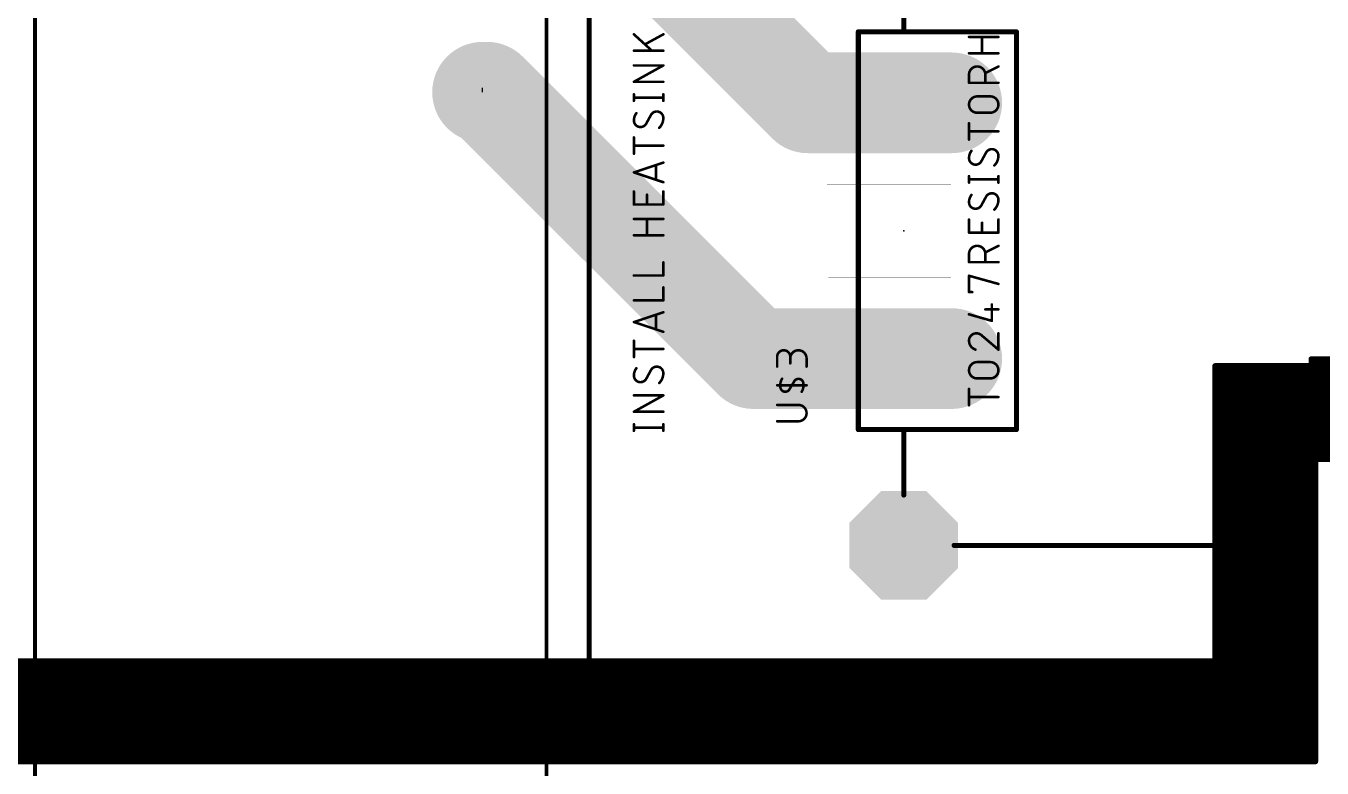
# Model space of a CAD drawing. Extents: x 10 to 200, y -18 to 73.
# Drawn here: x 101.9 to 153.3, y 13.7 to 43.1 of the extents above; entities that cross this region are included whole.
import ezdxf

# ---------------------------------------------------------------- set-up
doc = ezdxf.new("R2010")
doc.units = 0
for name, color, linetype in [('16', 132, 'CONTINUOUS'), ('17', 110, 'CONTINUOUS'), ('19', 53, 'CONTINUOUS'), ('21', 253, 'CONTINUOUS'), ('23', 53, 'CONTINUOUS'), ('25', 253, 'CONTINUOUS'), ('27', 253, 'CONTINUOUS'), ('51', 253, 'CONTINUOUS')]:
    doc.layers.add(name, color=color, linetype=linetype)

# ---------------------------------------------------------------- blocks, each defined once
blk = doc.blocks.new('SQUAREP')
blk.add_solid([(-0.5, -0.5), (0.5, -0.5), (-0.5, 0.5), (0.5, 0.5)])
blk = doc.blocks.new('ROUNDP')
at = {"const_width": 0.5}
blk.add_lwpolyline([(0, -0.25, 1), (0, 0.25, 1), (0, -0.25)], format="xyb", dxfattribs=at)
blk = doc.blocks.new('OCTAGONP')
at = {"const_width": 0.5}
blk.add_lwpolyline([(-0.25, -0.1036), (-0.25, 0.1036), (-0.1036, 0.25), (0.1036, 0.25), (0.25, 0.1036), (0.25, -0.1036), (0.1036, -0.25), (-0.1036, -0.25), (-0.25, -0.1036), (-0.25, 0.1036)], dxfattribs=at)

msp = doc.modelspace()

# ---------------------------------------------------------------- linework, layer by layer
at = {"layer": '16', "const_width": 4}
for points in [[(122, 51), (132.92, 40.08)], [(120.18, 40.5), (120, 40.5)], [(130.76, 29.92), (120.18, 40.5)], [(132.92, 40.08), (138.635, 40.08)], [(138.635, 29.92), (130.76, 29.92)]]:
    msp.add_lwpolyline(points, dxfattribs=at)
at = {"layer": '16', "const_width": 2}
for points in [[(120, 41.5, 1), (120, 39.5)], [(120.8871, 41.2071, 1), (119.4729, 39.7929)], [(120.18, 39.5, 1), (120.18, 41.5)], [(132.92, 41.08, 1), (132.92, 39.08)], [(132.2129, 39.3729, 1), (133.6271, 40.7871)], [(138.635, 39.08, 1), (138.635, 41.08)], [(130.76, 30.92, 1), (130.76, 28.92)], [(130.0529, 29.2129, 1), (131.4671, 30.6271)], [(138.635, 28.92, 1), (138.635, 30.92)]]:
    msp.add_lwpolyline(points, format="xyb", dxfattribs=at)
at = {"layer": '19'}
msp.add_line((120, 40.5), (120, 40.68), dxfattribs=at)
at = {"layer": '21'}
for points, const_width in [([(102.22, 0.04), (102.22, 63.54)], 0.1524), ([(122.54, 61), (122.54, 0.04)], 0.1524), ([(124.23, 14), (124.23, 47.5)], 0.2), ([(136.73, 45.5), (136.73, 43)], 0.2), ([(126.0108, 42.8002), (126.7248, 42.1511)], 0.1016), ([(127.1792, 42.8002), (126.4652, 42.4107)], 0.1016), ([(134.925, 27.1), (134.925, 42.9)], 0.2032), ([(134.925, 42.9), (141.205, 42.9)], 0.2032), ([(141.205, 41.705), (141.205, 42.9)], 0.2032), ([(127.1792, 42.1511), (126.0108, 42.1511)], 0.1016), ([(126.0108, 40.9149), (127.1792, 41.5641)], 0.1016), ([(127.1792, 41.5641), (126.0108, 41.5641)], 0.1016), ([(127.1792, 40.9149), (126.0108, 40.9149)], 0.1016), ([(126.0108, 40.1572), (126.0108, 40.4168)], 0.1016), ([(126.0108, 40.287), (127.1792, 40.287)], 0.1016), ([(127.1792, 40.1572), (127.1792, 40.4168)], 0.1016), ([(126.6924, 39.6054), (126.4976, 39.2484)], 0.1016), ([(126.0108, 38.0575), (126.0108, 38.7066)], 0.1016), ([(127.1792, 38.382), (126.0108, 38.382)], 0.1016), ([(141.205, 31.545), (141.205, 38.455)], 0.2032), ([(126.0108, 37.3152), (127.1792, 37.7047)], 0.1016), ([(126.8871, 37.6073), (126.8871, 37.0231)], 0.1016), ([(127.1792, 36.9257), (126.0108, 37.3152)], 0.1016), ([(126.0108, 36.0404), (126.0108, 36.5597)], 0.1016), ([(127.1792, 36.5597), (127.1792, 36.0404)], 0.1016), ([(133.68, 36.85), (138.605, 36.85)], 0.01), ([(127.1792, 36.0404), (126.0108, 36.0404)], 0.1016), ([(126.5301, 36.0404), (126.5301, 36.4299)], 0.1016), ([(126.0108, 35.4681), (127.1792, 35.4681)], 0.1016), ([(126.5301, 34.819), (126.5301, 35.4681)], 0.1016), ([(127.1792, 34.819), (126.0108, 34.819)], 0.1016), ([(127.1792, 33.221), (127.1792, 33.7403)], 0.1016), ([(126.0108, 33.221), (127.1792, 33.221)], 0.1016), ([(133.73, 33.15), (138.605, 33.15)], 0.01), ([(127.1792, 32.2304), (127.1792, 32.7497)], 0.1016), ([(126.0108, 32.2304), (127.1792, 32.2304)], 0.1016), ([(126.0108, 31.3716), (127.1792, 31.7611)], 0.1016), ([(127.1792, 30.9821), (126.0108, 31.3716)], 0.1016), ([(126.8871, 31.6637), (126.8871, 31.0795)], 0.1016), ([(126.0108, 29.9803), (126.0108, 30.6294)], 0.1016), ([(127.1792, 30.3048), (126.0108, 30.3048)], 0.1016), ([(152.91, 25.91), (152.91, 29.91)], 0.2), ([(152.91, 29.91), (196.64, 29.91)], 0.2), ([(152.91, 29.8), (196.64, 29.8)], 0.2), ([(126.6924, 29.4709), (126.4976, 29.1138)], 0.1016), ([(149.09, 13.91), (149.09, 29.64)], 0.2), ([(149.09, 29.64), (153.09, 29.64)], 0.2), ([(149.09, 29.6), (153.09, 29.6)], 0.2), ([(149.09, 29.4), (153.09, 29.4)], 0.2), ([(152.91, 29.6), (196.64, 29.6)], 0.2), ([(152.91, 29.4), (196.64, 29.4)], 0.2), ([(153.09, 29.64), (153.09, 13.91)], 0.2), ([(149.09, 29.2), (153.09, 29.2)], 0.2), ([(149.09, 29), (153.09, 29)], 0.2), ([(149.09, 28.8), (153.09, 28.8)], 0.2), ([(152.91, 29.2), (196.64, 29.2)], 0.2), ([(152.91, 29), (196.64, 29)], 0.2), ([(152.91, 28.8), (196.64, 28.8)], 0.2), ([(126.0108, 27.8086), (127.1792, 28.4577)], 0.1016), ([(127.1792, 28.4577), (126.0108, 28.4577)], 0.1016), ([(141.205, 27.1), (141.205, 28.295)], 0.2032), ([(149.09, 28.6), (153.09, 28.6)], 0.2), ([(149.09, 28.4), (153.09, 28.4)], 0.2), ([(152.91, 28.6), (196.64, 28.6)], 0.2), ([(152.91, 28.4), (196.64, 28.4)], 0.2), ([(127.1792, 27.8086), (126.0108, 27.8086)], 0.1016), ([(149.09, 28.2), (153.09, 28.2)], 0.2), ([(149.09, 28), (153.09, 28)], 0.2), ([(149.09, 27.8), (153.09, 27.8)], 0.2), ([(152.91, 28.2), (196.64, 28.2)], 0.2), ([(152.91, 28), (196.64, 28)], 0.2), ([(152.91, 27.8), (196.64, 27.8)], 0.2), ([(126.0108, 27.0508), (126.0108, 27.3104)], 0.1016), ([(127.1792, 27.0508), (127.1792, 27.3104)], 0.1016), ([(149.09, 27.6), (153.09, 27.6)], 0.2), ([(149.09, 27.4), (153.09, 27.4)], 0.2), ([(149.09, 27.2), (153.09, 27.2)], 0.2), ([(152.91, 27.6), (196.64, 27.6)], 0.2), ([(152.91, 27.4), (196.64, 27.4)], 0.2), ([(152.91, 27.2), (196.64, 27.2)], 0.2), ([(126.0108, 27.1806), (127.1792, 27.1806)], 0.1016), ([(141.205, 27.1), (134.925, 27.1)], 0.2032), ([(136.73, 24.5), (136.73, 27)], 0.2), ([(149.09, 27), (153.09, 27)], 0.2), ([(149.09, 26.8), (153.09, 26.8)], 0.2), ([(152.91, 27), (196.64, 27)], 0.2), ([(152.91, 26.8), (196.64, 26.8)], 0.2), ([(149.09, 26.6), (153.09, 26.6)], 0.2), ([(149.09, 26.4), (153.09, 26.4)], 0.2), ([(149.09, 26.2), (153.09, 26.2)], 0.2), ([(152.91, 26.6), (196.64, 26.6)], 0.2), ([(152.91, 26.4), (196.64, 26.4)], 0.2), ([(152.91, 26.2), (196.64, 26.2)], 0.2), ([(149.09, 26), (153.09, 26)], 0.2), ([(149.09, 25.8), (153.09, 25.8)], 0.2), ([(152.91, 26), (196.64, 26)], 0.2), ([(196.64, 25.91), (152.91, 25.91)], 0.2), ([(149.09, 25.6), (153.09, 25.6)], 0.2), ([(149.09, 25.4), (153.09, 25.4)], 0.2), ([(149.09, 25.2), (153.09, 25.2)], 0.2), ([(149.09, 25), (153.09, 25)], 0.2), ([(149.09, 24.8), (153.09, 24.8)], 0.2), ([(149.09, 24.6), (153.09, 24.6)], 0.2), ([(149.09, 24.4), (153.09, 24.4)], 0.2), ([(149.09, 24.2), (153.09, 24.2)], 0.2), ([(149.09, 24), (153.09, 24)], 0.2), ([(149.09, 23.8), (153.09, 23.8)], 0.2), ([(149.09, 23.6), (153.09, 23.6)], 0.2), ([(149.09, 23.4), (153.09, 23.4)], 0.2), ([(149.09, 23.2), (153.09, 23.2)], 0.2), ([(149.09, 23), (153.09, 23)], 0.2), ([(149.09, 22.8), (153.09, 22.8)], 0.2), ([(149.09, 22.6), (153.09, 22.6)], 0.2), ([(138.73, 22.5), (149.23, 22.5)], 0.2), ([(149.09, 22.4), (153.09, 22.4)], 0.2), ([(149.09, 22.2), (153.09, 22.2)], 0.2), ([(149.23, 22.5), (149.23, 14)], 0.2), ([(149.09, 22), (153.09, 22)], 0.2), ([(149.09, 21.8), (153.09, 21.8)], 0.2), ([(149.09, 21.6), (153.09, 21.6)], 0.2), ([(149.09, 21.4), (153.09, 21.4)], 0.2), ([(149.09, 21.2), (153.09, 21.2)], 0.2), ([(149.09, 21), (153.09, 21)], 0.2), ([(149.09, 20.8), (153.09, 20.8)], 0.2), ([(149.09, 20.6), (153.09, 20.6)], 0.2), ([(149.09, 20.4), (153.09, 20.4)], 0.2), ([(149.09, 20.2), (153.09, 20.2)], 0.2), ([(149.09, 20), (153.09, 20)], 0.2), ([(149.09, 19.8), (153.09, 19.8)], 0.2), ([(149.09, 19.6), (153.09, 19.6)], 0.2), ([(149.09, 19.4), (153.09, 19.4)], 0.2), ([(149.09, 19.2), (153.09, 19.2)], 0.2), ([(149.09, 19), (153.09, 19)], 0.2), ([(149.09, 18.8), (153.09, 18.8)], 0.2), ([(149.09, 18.6), (153.09, 18.6)], 0.2), ([(149.09, 18.4), (153.09, 18.4)], 0.2), ([(149.09, 18.2), (153.09, 18.2)], 0.2), ([(149.09, 18), (153.09, 18)], 0.2), ([(76.91, 17.91), (152.64, 17.91)], 0.2), ([(76.91, 17.8), (152.64, 17.8)], 0.2), ([(76.91, 17.6), (152.64, 17.6)], 0.2), ([(149.09, 17.8), (153.09, 17.8)], 0.2), ([(149.09, 17.6), (153.09, 17.6)], 0.2), ([(152.64, 17.91), (152.64, 13.91)], 0.2), ([(76.91, 17.4), (152.64, 17.4)], 0.2), ([(76.91, 17.2), (152.64, 17.2)], 0.2), ([(76.91, 17), (152.64, 17)], 0.2), ([(149.09, 17.4), (153.09, 17.4)], 0.2), ([(149.09, 17.2), (153.09, 17.2)], 0.2), ([(149.09, 17), (153.09, 17)], 0.2), ([(76.91, 16.8), (152.64, 16.8)], 0.2), ([(76.91, 16.6), (152.64, 16.6)], 0.2), ([(76.91, 16.4), (152.64, 16.4)], 0.2), ([(149.09, 16.8), (153.09, 16.8)], 0.2), ([(149.09, 16.6), (153.09, 16.6)], 0.2), ([(149.09, 16.4), (153.09, 16.4)], 0.2), ([(76.91, 16.2), (152.64, 16.2)], 0.2), ([(76.91, 16), (152.64, 16)], 0.2), ([(149.09, 16.2), (153.09, 16.2)], 0.2), ([(149.09, 16), (153.09, 16)], 0.2), ([(76.91, 15.8), (152.64, 15.8)], 0.2), ([(76.91, 15.6), (152.64, 15.6)], 0.2), ([(76.91, 15.4), (152.64, 15.4)], 0.2), ([(149.09, 15.8), (153.09, 15.8)], 0.2), ([(149.09, 15.6), (153.09, 15.6)], 0.2), ([(149.09, 15.4), (153.09, 15.4)], 0.2), ([(76.91, 15.2), (152.64, 15.2)], 0.2), ([(76.91, 15), (152.64, 15)], 0.2), ([(149.09, 15.2), (153.09, 15.2)], 0.2), ([(149.09, 15), (153.09, 15)], 0.2), ([(76.91, 14.8), (152.64, 14.8)], 0.2), ([(76.91, 14.6), (152.64, 14.6)], 0.2), ([(76.91, 14.4), (152.64, 14.4)], 0.2), ([(149.09, 14.8), (153.09, 14.8)], 0.2), ([(149.09, 14.6), (153.09, 14.6)], 0.2), ([(149.09, 14.4), (153.09, 14.4)], 0.2), ([(76.91, 14.2), (152.64, 14.2)], 0.2), ([(76.91, 14), (152.64, 14)], 0.2), ([(152.64, 13.91), (76.91, 13.91)], 0.2), ([(149.23, 14), (124.23, 14)], 0.2), ([(149.09, 14.2), (153.09, 14.2)], 0.2), ([(149.09, 14), (153.09, 14)], 0.2), ([(153.09, 13.91), (149.09, 13.91)], 0.2)]:
    msp.add_lwpolyline(points, dxfattribs=dict(at, const_width=const_width))
for points, const_width in [([(126.0279, 42.819, 1), (125.9937, 42.7814)], 0.0508), ([(127.1914, 42.7779, 1), (127.167, 42.8225)], 0.0508), ([(134.9758, 42.9, 1), (134.8742, 42.9)], 0.1016), ([(134.925, 42.9508, 1), (134.925, 42.8492)], 0.1016), ([(136.68, 43, 1), (136.78, 43)], 0.1), ([(141.2558, 42.9, 1), (141.1542, 42.9)], 0.1016), ([(141.205, 42.8492, 1), (141.205, 42.9508)], 0.1016), ([(126.453, 42.433, 1), (126.4773, 42.3884)], 0.0508), ([(126.0108, 42.1765, 1), (126.0108, 42.1257)], 0.0508), ([(126.7077, 42.1323, 1), (126.7419, 42.1699)], 0.0508), ([(127.1792, 42.1257, 1), (127.1792, 42.1765)], 0.0508), ([(141.1542, 41.705, 1), (141.2558, 41.705)], 0.1016), ([(126.0108, 41.5895, 1), (126.0108, 41.5387)], 0.0508), ([(127.1915, 41.5419, 1), (127.1669, 41.5863)], 0.0508), ([(127.1792, 41.5387, 1), (127.1792, 41.5895)], 0.0508), ([(126.0108, 40.9403, 1), (126.0108, 40.8895)], 0.0508), ([(125.9985, 40.9372, 1), (126.0231, 40.8927)], 0.0508), ([(127.1792, 40.8895, 1), (127.1792, 40.9403)], 0.0508), ([(126.0362, 40.4168, 1), (125.9854, 40.4168)], 0.0508), ([(126.0108, 40.3124, 1), (126.0108, 40.2616)], 0.0508), ([(125.9854, 40.1572, 1), (126.0362, 40.1572)], 0.0508), ([(127.2046, 40.4168, 1), (127.1538, 40.4168)], 0.0508), ([(127.1538, 40.1572, 1), (127.2046, 40.1572)], 0.0508), ([(127.1792, 40.2616, 1), (127.1792, 40.3124)], 0.0508), ([(126.1082, 39.6703, 0.1623), (126.0108, 39.3783)], 0.1016), ([(126.1285, 39.6551, 1), (126.0878, 39.6856)], 0.0508), ([(126.9196, 39.7353, 0.2656), (126.6924, 39.6054)], 0.1016), ([(126.6705, 39.6183, 1), (126.7143, 39.5925)], 0.0508), ([(126.7147, 39.5933, 1), (126.6701, 39.6176)], 0.0508), ([(127.1792, 39.4756, 0.4142), (126.9196, 39.7353)], 0.1016), ([(126.9196, 39.7607, 1), (126.9196, 39.7099)], 0.0508), ([(126.9196, 39.7099, 1), (126.9196, 39.7607)], 0.0508), ([(126.0108, 39.3783, 0.4142), (126.2704, 39.1186)], 0.1016), ([(126.0362, 39.3783, 1), (125.9854, 39.3783)], 0.0508), ([(125.9854, 39.3783, 1), (126.0362, 39.3782)], 0.0508), ([(126.2704, 39.1186, 0.2656), (126.4976, 39.2484)], 0.1016), ([(126.2704, 39.144, 1), (126.2704, 39.0932)], 0.0508), ([(126.2704, 39.0932, 1), (126.2704, 39.144)], 0.0508), ([(126.4753, 39.2606, 1), (126.5199, 39.2363)], 0.0508), ([(126.5195, 39.2355, 1), (126.4758, 39.2613)], 0.0508), ([(127.0169, 39.0862, 0.2), (127.1792, 39.4756)], 0.1016), ([(126.999, 39.1042, 1), (127.0348, 39.0681)], 0.0508), ([(127.2046, 39.4756, 1), (127.1538, 39.4756)], 0.0508), ([(127.1538, 39.4756, 1), (127.2046, 39.4756)], 0.0508), ([(126.0362, 38.7066, 1), (125.9854, 38.7066)], 0.0508), ([(126.0108, 38.4074, 1), (126.0108, 38.3566)], 0.0508), ([(127.1792, 38.3566, 1), (127.1792, 38.4074)], 0.0508), ([(141.2558, 38.455, 1), (141.1542, 38.455)], 0.1016), ([(125.9854, 38.0575, 1), (126.0362, 38.0575)], 0.0508), ([(126.9125, 37.6073, 1), (126.8617, 37.6073)], 0.0508), ([(127.1872, 37.6806, 1), (127.1712, 37.7288)], 0.0508), ([(126.0188, 37.3393, 1), (126.0028, 37.2911)], 0.0508), ([(126.0028, 37.3393, 1), (126.0188, 37.2911)], 0.0508), ([(126.0362, 36.5597, 1), (125.9854, 36.5597)], 0.0508), ([(126.8617, 37.0231, 1), (126.9125, 37.0231)], 0.0508), ([(127.2046, 36.5597, 1), (127.1538, 36.5597)], 0.0508), ([(127.1712, 36.9016, 1), (127.1872, 36.9498)], 0.0508), ([(133.68, 36.8525, 1), (133.68, 36.8475)], 0.005), ([(138.605, 36.8475, 1), (138.605, 36.8525)], 0.005), ([(126.0108, 36.0658, 1), (126.0108, 36.015)], 0.0508), ([(125.9854, 36.0404, 1), (126.0362, 36.0404)], 0.0508), ([(126.5555, 36.4299, 1), (126.5047, 36.4299)], 0.0508), ([(126.5047, 36.0404, 1), (126.5555, 36.0404)], 0.0508), ([(127.1538, 36.0404, 1), (127.2046, 36.0404)], 0.0508), ([(127.1792, 36.015, 1), (127.1792, 36.0658)], 0.0508), ([(126.0108, 35.4935, 1), (126.0108, 35.4427)], 0.0508), ([(126.5555, 35.4681, 1), (126.5047, 35.4681)], 0.0508), ([(127.1792, 35.4427, 1), (127.1792, 35.4935)], 0.0508), ([(126.0108, 34.8444, 1), (126.0108, 34.7936)], 0.0508), ([(126.5047, 34.819, 1), (126.5555, 34.819)], 0.0508), ([(127.1792, 34.7936, 1), (127.1792, 34.8444)], 0.0508), ([(127.2046, 33.7403, 1), (127.1538, 33.7403)], 0.0508), ([(126.0108, 33.2464, 1), (126.0108, 33.1956)], 0.0508), ([(127.1538, 33.221, 1), (127.2046, 33.221)], 0.0508), ([(127.1792, 33.1956, 1), (127.1792, 33.2464)], 0.0508), ([(133.73, 33.1525, 1), (133.73, 33.1475)], 0.005), ([(138.605, 33.1475, 1), (138.605, 33.1525)], 0.005), ([(127.2046, 32.7497, 1), (127.1538, 32.7497)], 0.0508), ([(126.0108, 32.2558, 1), (126.0108, 32.205)], 0.0508), ([(127.1538, 32.2304, 1), (127.2046, 32.2304)], 0.0508), ([(127.1792, 32.205, 1), (127.1792, 32.2558)], 0.0508), ([(126.0188, 31.3957, 1), (126.0028, 31.3475)], 0.0508), ([(126.0028, 31.3957, 1), (126.0188, 31.3475)], 0.0508), ([(126.9125, 31.6637, 1), (126.8617, 31.6637)], 0.0508), ([(127.1872, 31.737, 1), (127.1712, 31.7852)], 0.0508), ([(141.1542, 31.545, 1), (141.2558, 31.545)], 0.1016), ([(126.8617, 31.0795, 1), (126.9125, 31.0795)], 0.0508), ([(127.1712, 30.9581, 1), (127.1872, 31.0062)], 0.0508), ([(126.0362, 30.6294, 1), (125.9854, 30.6294)], 0.0508), ([(126.0108, 30.3302, 1), (126.0108, 30.2794)], 0.0508), ([(125.9854, 29.9803, 1), (126.0362, 29.9803)], 0.0508), ([(127.1792, 30.2794, 1), (127.1792, 30.3302)], 0.0508), ([(152.96, 29.91, 1), (152.86, 29.91)], 0.1), ([(152.91, 29.96, 1), (152.91, 29.86)], 0.1), ([(152.91, 29.85, 1), (152.91, 29.75)], 0.1), ([(126.1082, 29.5358, 0.1623), (126.0108, 29.2437)], 0.1016), ([(126.1285, 29.5205, 1), (126.0878, 29.551)], 0.0508), ([(126.9196, 29.6007, 0.2656), (126.6924, 29.4709)], 0.1016), ([(126.6705, 29.4837, 1), (126.7143, 29.458)], 0.0508), ([(126.7147, 29.4587, 1), (126.6701, 29.483)], 0.0508), ([(127.1792, 29.341, 0.4142), (126.9196, 29.6007)], 0.1016), ([(126.9196, 29.6261, 1), (126.9196, 29.5753)], 0.0508), ([(126.9196, 29.5753, 1), (126.9196, 29.6261)], 0.0508), ([(127.0169, 28.9516, 0.2), (127.1792, 29.341)], 0.1016), ([(127.2046, 29.341, 1), (127.1538, 29.341)], 0.0508), ([(127.1538, 29.341, 1), (127.2046, 29.341)], 0.0508), ([(149.14, 29.64, 1), (149.04, 29.64)], 0.1), ([(149.09, 29.69, 1), (149.09, 29.59)], 0.1), ([(149.09, 29.65, 1), (149.09, 29.55)], 0.1), ([(149.09, 29.45, 1), (149.09, 29.35)], 0.1), ([(152.91, 29.65, 1), (152.91, 29.55)], 0.1), ([(152.91, 29.45, 1), (152.91, 29.35)], 0.1), ([(153.14, 29.64, 1), (153.04, 29.64)], 0.1), ([(153.09, 29.59, 1), (153.09, 29.69)], 0.1), ([(153.09, 29.55, 1), (153.09, 29.65)], 0.1), ([(153.09, 29.35, 1), (153.09, 29.45)], 0.1), ([(126.0108, 29.2437, 0.4142), (126.2704, 28.984)], 0.1016), ([(126.0362, 29.2437, 1), (125.9854, 29.2437)], 0.0508), ([(125.9854, 29.2437, 1), (126.0362, 29.2437)], 0.0508), ([(126.2704, 28.984, 0.2656), (126.4976, 29.1138)], 0.1016), ([(126.2704, 29.0094, 1), (126.2704, 28.9586)], 0.0508), ([(126.2704, 28.9586, 1), (126.2704, 29.0094)], 0.0508), ([(126.4753, 29.126, 1), (126.5199, 29.1017)], 0.0508), ([(126.5195, 29.1009, 1), (126.4758, 29.1267)], 0.0508), ([(126.999, 28.9696, 1), (127.0348, 28.9335)], 0.0508), ([(149.09, 29.25, 1), (149.09, 29.15)], 0.1), ([(149.09, 29.05, 1), (149.09, 28.95)], 0.1), ([(149.09, 28.85, 1), (149.09, 28.75)], 0.1), ([(152.91, 29.25, 1), (152.91, 29.15)], 0.1), ([(152.91, 29.05, 1), (152.91, 28.95)], 0.1), ([(152.91, 28.85, 1), (152.91, 28.75)], 0.1), ([(153.09, 29.15, 1), (153.09, 29.25)], 0.1), ([(153.09, 28.95, 1), (153.09, 29.05)], 0.1), ([(153.09, 28.75, 1), (153.09, 28.85)], 0.1), ([(126.0108, 28.4831, 1), (126.0108, 28.4323)], 0.0508), ([(127.1915, 28.4355, 1), (127.1669, 28.4799)], 0.0508), ([(127.1792, 28.4323, 1), (127.1792, 28.4831)], 0.0508), ([(141.2558, 28.295, 1), (141.1542, 28.295)], 0.1016), ([(149.09, 28.65, 1), (149.09, 28.55)], 0.1), ([(149.09, 28.45, 1), (149.09, 28.35)], 0.1), ([(152.91, 28.65, 1), (152.91, 28.55)], 0.1), ([(152.91, 28.45, 1), (152.91, 28.35)], 0.1), ([(153.09, 28.55, 1), (153.09, 28.65)], 0.1), ([(153.09, 28.35, 1), (153.09, 28.45)], 0.1), ([(126.0108, 27.834, 1), (126.0108, 27.7832)], 0.0508), ([(125.9985, 27.8308, 1), (126.0231, 27.7864)], 0.0508), ([(127.1792, 27.7832, 1), (127.1792, 27.834)], 0.0508), ([(149.09, 28.25, 1), (149.09, 28.15)], 0.1), ([(149.09, 28.05, 1), (149.09, 27.95)], 0.1), ([(149.09, 27.85, 1), (149.09, 27.75)], 0.1), ([(152.91, 28.25, 1), (152.91, 28.15)], 0.1), ([(152.91, 28.05, 1), (152.91, 27.95)], 0.1), ([(152.91, 27.85, 1), (152.91, 27.75)], 0.1), ([(153.09, 28.15, 1), (153.09, 28.25)], 0.1), ([(153.09, 27.95, 1), (153.09, 28.05)], 0.1), ([(153.09, 27.75, 1), (153.09, 27.85)], 0.1), ([(126.0362, 27.3104, 1), (125.9854, 27.3104)], 0.0508), ([(127.2046, 27.3104, 1), (127.1538, 27.3104)], 0.0508), ([(149.09, 27.65, 1), (149.09, 27.55)], 0.1), ([(149.09, 27.45, 1), (149.09, 27.35)], 0.1), ([(149.09, 27.25, 1), (149.09, 27.15)], 0.1), ([(152.91, 27.65, 1), (152.91, 27.55)], 0.1), ([(152.91, 27.45, 1), (152.91, 27.35)], 0.1), ([(152.91, 27.25, 1), (152.91, 27.15)], 0.1), ([(153.09, 27.55, 1), (153.09, 27.65)], 0.1), ([(153.09, 27.35, 1), (153.09, 27.45)], 0.1), ([(153.09, 27.15, 1), (153.09, 27.25)], 0.1), ([(126.0108, 27.206, 1), (126.0108, 27.1552)], 0.0508), ([(125.9854, 27.0508, 1), (126.0362, 27.0508)], 0.0508), ([(127.1538, 27.0508, 1), (127.2046, 27.0508)], 0.0508), ([(127.1792, 27.1552, 1), (127.1792, 27.206)], 0.0508), ([(134.925, 27.1508, 1), (134.925, 27.0492)], 0.1016), ([(134.8742, 27.1, 1), (134.9758, 27.1)], 0.1016), ([(136.78, 27, 1), (136.68, 27)], 0.1), ([(141.1542, 27.1, 1), (141.2558, 27.1)], 0.1016), ([(141.205, 27.0492, 1), (141.205, 27.1508)], 0.1016), ([(149.09, 27.05, 1), (149.09, 26.95)], 0.1), ([(149.09, 26.85, 1), (149.09, 26.75)], 0.1), ([(152.91, 27.05, 1), (152.91, 26.95)], 0.1), ([(152.91, 26.85, 1), (152.91, 26.75)], 0.1), ([(153.09, 26.95, 1), (153.09, 27.05)], 0.1), ([(153.09, 26.75, 1), (153.09, 26.85)], 0.1), ([(149.09, 26.65, 1), (149.09, 26.55)], 0.1), ([(149.09, 26.45, 1), (149.09, 26.35)], 0.1), ([(149.09, 26.25, 1), (149.09, 26.15)], 0.1), ([(152.91, 26.65, 1), (152.91, 26.55)], 0.1), ([(152.91, 26.45, 1), (152.91, 26.35)], 0.1), ([(152.91, 26.25, 1), (152.91, 26.15)], 0.1), ([(153.09, 26.55, 1), (153.09, 26.65)], 0.1), ([(153.09, 26.35, 1), (153.09, 26.45)], 0.1), ([(153.09, 26.15, 1), (153.09, 26.25)], 0.1), ([(149.09, 26.05, 1), (149.09, 25.95)], 0.1), ([(149.09, 25.85, 1), (149.09, 25.75)], 0.1), ([(152.91, 26.05, 1), (152.91, 25.95)], 0.1), ([(152.91, 25.96, 1), (152.91, 25.86)], 0.1), ([(152.86, 25.91, 1), (152.96, 25.91)], 0.1), ([(153.09, 25.95, 1), (153.09, 26.05)], 0.1), ([(153.09, 25.75, 1), (153.09, 25.85)], 0.1), ([(149.09, 25.65, 1), (149.09, 25.55)], 0.1), ([(149.09, 25.45, 1), (149.09, 25.35)], 0.1), ([(149.09, 25.25, 1), (149.09, 25.15)], 0.1), ([(153.09, 25.55, 1), (153.09, 25.65)], 0.1), ([(153.09, 25.35, 1), (153.09, 25.45)], 0.1), ([(153.09, 25.15, 1), (153.09, 25.25)], 0.1), ([(149.09, 25.05, 1), (149.09, 24.95)], 0.1), ([(149.09, 24.85, 1), (149.09, 24.75)], 0.1), ([(153.09, 24.95, 1), (153.09, 25.05)], 0.1), ([(153.09, 24.75, 1), (153.09, 24.85)], 0.1), ([(136.68, 24.5, 1), (136.78, 24.5)], 0.1), ([(149.09, 24.65, 1), (149.09, 24.55)], 0.1), ([(149.09, 24.45, 1), (149.09, 24.35)], 0.1), ([(149.09, 24.25, 1), (149.09, 24.15)], 0.1), ([(153.09, 24.55, 1), (153.09, 24.65)], 0.1), ([(153.09, 24.35, 1), (153.09, 24.45)], 0.1), ([(153.09, 24.15, 1), (153.09, 24.25)], 0.1), ([(149.09, 24.05, 1), (149.09, 23.95)], 0.1), ([(149.09, 23.85, 1), (149.09, 23.75)], 0.1), ([(149.09, 23.65, 1), (149.09, 23.55)], 0.1), ([(153.09, 23.95, 1), (153.09, 24.05)], 0.1), ([(153.09, 23.75, 1), (153.09, 23.85)], 0.1), ([(153.09, 23.55, 1), (153.09, 23.65)], 0.1), ([(149.09, 23.45, 1), (149.09, 23.35)], 0.1), ([(149.09, 23.25, 1), (149.09, 23.15)], 0.1), ([(153.09, 23.35, 1), (153.09, 23.45)], 0.1), ([(153.09, 23.15, 1), (153.09, 23.25)], 0.1), ([(149.09, 23.05, 1), (149.09, 22.95)], 0.1), ([(149.09, 22.85, 1), (149.09, 22.75)], 0.1), ([(149.09, 22.65, 1), (149.09, 22.55)], 0.1), ([(153.09, 22.95, 1), (153.09, 23.05)], 0.1), ([(153.09, 22.75, 1), (153.09, 22.85)], 0.1), ([(153.09, 22.55, 1), (153.09, 22.65)], 0.1), ([(138.73, 22.55, 1), (138.73, 22.45)], 0.1), ([(149.09, 22.45, 1), (149.09, 22.35)], 0.1), ([(149.09, 22.25, 1), (149.09, 22.15)], 0.1), ([(149.28, 22.5, 1), (149.18, 22.5)], 0.1), ([(149.23, 22.45, 1), (149.23, 22.55)], 0.1), ([(153.09, 22.35, 1), (153.09, 22.45)], 0.1), ([(153.09, 22.15, 1), (153.09, 22.25)], 0.1), ([(149.09, 22.05, 1), (149.09, 21.95)], 0.1), ([(149.09, 21.85, 1), (149.09, 21.75)], 0.1), ([(149.09, 21.65, 1), (149.09, 21.55)], 0.1), ([(153.09, 21.95, 1), (153.09, 22.05)], 0.1), ([(153.09, 21.75, 1), (153.09, 21.85)], 0.1), ([(153.09, 21.55, 1), (153.09, 21.65)], 0.1), ([(149.09, 21.45, 1), (149.09, 21.35)], 0.1), ([(149.09, 21.25, 1), (149.09, 21.15)], 0.1), ([(153.09, 21.35, 1), (153.09, 21.45)], 0.1), ([(153.09, 21.15, 1), (153.09, 21.25)], 0.1), ([(149.09, 21.05, 1), (149.09, 20.95)], 0.1), ([(149.09, 20.85, 1), (149.09, 20.75)], 0.1), ([(149.09, 20.65, 1), (149.09, 20.55)], 0.1), ([(153.09, 20.95, 1), (153.09, 21.05)], 0.1), ([(153.09, 20.75, 1), (153.09, 20.85)], 0.1), ([(153.09, 20.55, 1), (153.09, 20.65)], 0.1), ([(149.09, 20.45, 1), (149.09, 20.35)], 0.1), ([(149.09, 20.25, 1), (149.09, 20.15)], 0.1), ([(149.09, 20.05, 1), (149.09, 19.95)], 0.1), ([(153.09, 20.35, 1), (153.09, 20.45)], 0.1), ([(153.09, 20.15, 1), (153.09, 20.25)], 0.1), ([(153.09, 19.95, 1), (153.09, 20.05)], 0.1), ([(149.09, 19.85, 1), (149.09, 19.75)], 0.1), ([(149.09, 19.65, 1), (149.09, 19.55)], 0.1), ([(153.09, 19.75, 1), (153.09, 19.85)], 0.1), ([(153.09, 19.55, 1), (153.09, 19.65)], 0.1), ([(149.09, 19.45, 1), (149.09, 19.35)], 0.1), ([(149.09, 19.25, 1), (149.09, 19.15)], 0.1), ([(149.09, 19.05, 1), (149.09, 18.95)], 0.1), ([(153.09, 19.35, 1), (153.09, 19.45)], 0.1), ([(153.09, 19.15, 1), (153.09, 19.25)], 0.1), ([(153.09, 18.95, 1), (153.09, 19.05)], 0.1), ([(149.09, 18.85, 1), (149.09, 18.75)], 0.1), ([(149.09, 18.65, 1), (149.09, 18.55)], 0.1), ([(153.09, 18.75, 1), (153.09, 18.85)], 0.1), ([(153.09, 18.55, 1), (153.09, 18.65)], 0.1), ([(149.09, 18.45, 1), (149.09, 18.35)], 0.1), ([(149.09, 18.25, 1), (149.09, 18.15)], 0.1), ([(149.09, 18.05, 1), (149.09, 17.95)], 0.1), ([(153.09, 18.35, 1), (153.09, 18.45)], 0.1), ([(153.09, 18.15, 1), (153.09, 18.25)], 0.1), ([(153.09, 17.95, 1), (153.09, 18.05)], 0.1), ([(149.09, 17.85, 1), (149.09, 17.75)], 0.1), ([(149.09, 17.65, 1), (149.09, 17.55)], 0.1), ([(152.69, 17.91, 1), (152.59, 17.91)], 0.1), ([(152.64, 17.86, 1), (152.64, 17.96)], 0.1), ([(152.64, 17.75, 1), (152.64, 17.85)], 0.1), ([(152.64, 17.55, 1), (152.64, 17.65)], 0.1), ([(153.09, 17.75, 1), (153.09, 17.85)], 0.1), ([(153.09, 17.55, 1), (153.09, 17.65)], 0.1), ([(149.09, 17.45, 1), (149.09, 17.35)], 0.1), ([(149.09, 17.25, 1), (149.09, 17.15)], 0.1), ([(149.09, 17.05, 1), (149.09, 16.95)], 0.1), ([(152.64, 17.35, 1), (152.64, 17.45)], 0.1), ([(152.64, 17.15, 1), (152.64, 17.25)], 0.1), ([(152.64, 16.95, 1), (152.64, 17.05)], 0.1), ([(153.09, 17.35, 1), (153.09, 17.45)], 0.1), ([(153.09, 17.15, 1), (153.09, 17.25)], 0.1), ([(153.09, 16.95, 1), (153.09, 17.05)], 0.1), ([(149.09, 16.85, 1), (149.09, 16.75)], 0.1), ([(149.09, 16.65, 1), (149.09, 16.55)], 0.1), ([(149.09, 16.45, 1), (149.09, 16.35)], 0.1), ([(152.64, 16.75, 1), (152.64, 16.85)], 0.1), ([(152.64, 16.55, 1), (152.64, 16.65)], 0.1), ([(152.64, 16.35, 1), (152.64, 16.45)], 0.1), ([(153.09, 16.75, 1), (153.09, 16.85)], 0.1), ([(153.09, 16.55, 1), (153.09, 16.65)], 0.1), ([(153.09, 16.35, 1), (153.09, 16.45)], 0.1), ([(149.09, 16.25, 1), (149.09, 16.15)], 0.1), ([(149.09, 16.05, 1), (149.09, 15.95)], 0.1), ([(152.64, 16.15, 1), (152.64, 16.25)], 0.1), ([(152.64, 15.95, 1), (152.64, 16.05)], 0.1), ([(153.09, 16.15, 1), (153.09, 16.25)], 0.1), ([(153.09, 15.95, 1), (153.09, 16.05)], 0.1), ([(149.09, 15.85, 1), (149.09, 15.75)], 0.1), ([(149.09, 15.65, 1), (149.09, 15.55)], 0.1), ([(149.09, 15.45, 1), (149.09, 15.35)], 0.1), ([(152.64, 15.75, 1), (152.64, 15.85)], 0.1), ([(152.64, 15.55, 1), (152.64, 15.65)], 0.1), ([(152.64, 15.35, 1), (152.64, 15.45)], 0.1), ([(153.09, 15.75, 1), (153.09, 15.85)], 0.1), ([(153.09, 15.55, 1), (153.09, 15.65)], 0.1), ([(153.09, 15.35, 1), (153.09, 15.45)], 0.1), ([(149.09, 15.25, 1), (149.09, 15.15)], 0.1), ([(149.09, 15.05, 1), (149.09, 14.95)], 0.1), ([(152.64, 15.15, 1), (152.64, 15.25)], 0.1), ([(152.64, 14.95, 1), (152.64, 15.05)], 0.1), ([(153.09, 15.15, 1), (153.09, 15.25)], 0.1), ([(153.09, 14.95, 1), (153.09, 15.05)], 0.1), ([(149.09, 14.85, 1), (149.09, 14.75)], 0.1), ([(149.09, 14.65, 1), (149.09, 14.55)], 0.1), ([(149.09, 14.45, 1), (149.09, 14.35)], 0.1), ([(152.64, 14.75, 1), (152.64, 14.85)], 0.1), ([(152.64, 14.55, 1), (152.64, 14.65)], 0.1), ([(152.64, 14.35, 1), (152.64, 14.45)], 0.1), ([(153.09, 14.75, 1), (153.09, 14.85)], 0.1), ([(153.09, 14.55, 1), (153.09, 14.65)], 0.1), ([(153.09, 14.35, 1), (153.09, 14.45)], 0.1), ([(124.23, 14.05, 1), (124.23, 13.95)], 0.1), ([(124.18, 14, 1), (124.28, 14)], 0.1), ([(149.09, 14.25, 1), (149.09, 14.15)], 0.1), ([(149.09, 14.05, 1), (149.09, 13.95)], 0.1), ([(149.09, 13.96, 1), (149.09, 13.86)], 0.1), ([(149.04, 13.91, 1), (149.14, 13.91)], 0.1), ([(149.18, 14, 1), (149.28, 14)], 0.1), ([(149.23, 13.95, 1), (149.23, 14.05)], 0.1), ([(152.59, 13.91, 1), (152.69, 13.91)], 0.1), ([(152.64, 14.15, 1), (152.64, 14.25)], 0.1), ([(152.64, 13.95, 1), (152.64, 14.05)], 0.1), ([(152.64, 13.86, 1), (152.64, 13.96)], 0.1), ([(153.04, 13.91, 1), (153.14, 13.91)], 0.1), ([(153.09, 14.15, 1), (153.09, 14.25)], 0.1), ([(153.09, 13.95, 1), (153.09, 14.05)], 0.1), ([(153.09, 13.86, 1), (153.09, 13.96)], 0.1)]:
    msp.add_lwpolyline(points, format="xyb", dxfattribs=dict(at, const_width=const_width))
at = {"layer": '23'}
msp.add_point((136.73, 35), dxfattribs=at)
at = {"layer": '25'}
for points, const_width in [([(132.2201, 29.992, 1), (131.7008, 29.992)], 0.1016), ([(131.7262, 29.992, 1), (131.6754, 29.992)], 0.0508), ([(131.6754, 29.992, 1), (131.7262, 29.992)], 0.0508), ([(132.8692, 29.9271, 1), (132.2201, 29.9271)], 0.1016), ([(132.2455, 29.992, 1), (132.1947, 29.992)], 0.0508), ([(132.1947, 29.992, 1), (132.2455, 29.992)], 0.0508), ([(132.1947, 29.9271, 1), (132.2455, 29.9271)], 0.0508), ([(132.8946, 29.9271, 1), (132.8438, 29.9271)], 0.0508), ([(132.8438, 29.9271, 1), (132.8946, 29.9271)], 0.0508), ([(131.6754, 29.6025, 1), (131.7262, 29.6025)], 0.0508), ([(132.1947, 29.7323, 1), (132.2455, 29.7323)], 0.0508), ([(132.8438, 29.6025, 1), (132.8946, 29.6025)], 0.0508), ([(131.7008, 28.8857, 1), (131.7008, 28.8349)], 0.0508), ([(131.8955, 29.1199, 0.1823), (131.8306, 28.7629)], 0.1016), ([(131.9173, 29.1068, 1), (131.8738, 29.133)], 0.0508), ([(132.2632, 28.8733, 1), (132.3068, 28.8472)], 0.0508), ([(132.3068, 28.8472, 1), (132.2632, 28.8733)], 0.0508), ([(132.7394, 28.9576, 0.6917), (132.3824, 29.0225)], 0.1016), ([(132.3606, 29.0356, 1), (132.4041, 29.0095)], 0.0508), ([(132.4041, 29.0095, 1), (132.3606, 29.0356)], 0.0508), ([(132.6745, 28.6006, 0.1823), (132.7394, 28.9576)], 0.1016), ([(132.7644, 28.9622, 1), (132.7144, 28.9531)], 0.0508), ([(132.7144, 28.9531, 1), (132.7644, 28.9622)], 0.0508), ([(132.8692, 28.8349, 1), (132.8692, 28.8857)], 0.0508), ([(131.8306, 28.7629, 0.6917), (132.1876, 28.698)], 0.1016), ([(131.8556, 28.7674, 1), (131.8056, 28.7583)], 0.0508), ([(131.8056, 28.7583, 1), (131.8556, 28.7674)], 0.0508), ([(132.1659, 28.711, 1), (132.2094, 28.6849)], 0.0508), ([(132.2094, 28.6849, 1), (132.1659, 28.711)], 0.0508), ([(132.6527, 28.6137, 1), (132.6962, 28.5875)], 0.0508), ([(131.7008, 28.1053, 1), (131.7008, 28.0545)], 0.0508), ([(132.5446, 27.4308, 1), (132.5446, 28.0799)], 0.1016), ([(132.5446, 28.1053, 1), (132.5446, 28.0545)], 0.0508), ([(132.5446, 28.0545, 1), (132.5446, 28.1053)], 0.0508), ([(131.7008, 27.4562, 1), (131.7008, 27.4054)], 0.0508), ([(132.5446, 27.4562, 1), (132.5446, 27.4054)], 0.0508), ([(132.5446, 27.4054, 1), (132.5446, 27.4562)], 0.0508)]:
    msp.add_lwpolyline(points, format="xyb", dxfattribs=dict(at, const_width=const_width))
at = {"layer": '25', "const_width": 0.1016}
for points in [[(131.7008, 29.6025), (131.7008, 29.992)], [(132.2201, 29.992), (132.2201, 29.7323)], [(132.8692, 29.6025), (132.8692, 29.9271)], [(132.8692, 28.8603), (131.7008, 28.8603)], [(132.285, 28.8603), (132.1876, 28.698)], [(132.285, 28.8603), (132.3824, 29.0225)], [(132.5446, 28.0799), (131.7008, 28.0799)], [(131.7008, 27.4308), (132.5446, 27.4308)]]:
    msp.add_lwpolyline(points, dxfattribs=at)
at = {"layer": '27', "const_width": 0.1016}
for points in [[(139.3208, 42.6976), (140.4892, 42.6976)], [(139.8401, 42.0485), (139.8401, 42.6976)], [(140.4892, 42.0485), (139.3208, 42.0485)], [(139.3208, 40.8747), (139.3208, 41.1993)], [(140.4892, 41.5238), (139.9699, 41.2642)], [(139.9699, 41.1993), (139.9699, 40.8747)], [(140.4892, 40.8747), (139.3208, 40.8747)], [(139.6454, 40.3354), (140.1646, 40.3354)], [(140.1646, 39.6863), (139.6454, 39.6863)], [(139.3208, 38.6195), (139.3208, 39.2686)], [(140.4892, 38.944), (139.3208, 38.944)], [(140.0024, 38.1101), (139.8076, 37.7531)], [(139.3208, 36.9092), (139.3208, 37.1689)], [(139.3208, 37.039), (140.4892, 37.039)], [(140.4892, 36.9092), (140.4892, 37.1689)], [(140.0024, 36.3575), (139.8076, 36.0005)], [(139.3208, 34.926), (139.3208, 35.4453)], [(139.8401, 34.926), (139.8401, 35.3155)], [(140.4892, 35.4453), (140.4892, 34.926)], [(140.4892, 34.926), (139.3208, 34.926)], [(139.3208, 33.75), (139.3208, 34.0746)], [(140.4892, 34.3992), (139.9699, 34.1395)], [(139.9699, 34.0746), (139.9699, 33.75)], [(140.4892, 33.75), (139.3208, 33.75)], [(139.3208, 32.5616), (139.3208, 33.2107)], [(139.3208, 33.2107), (140.4892, 32.8861)], [(139.4506, 32.5616), (139.3208, 32.5616)], [(139.9699, 31.873), (140.4892, 31.873)], [(140.2296, 31.4186), (140.2296, 32.0677)], [(139.3208, 31.6782), (140.2296, 31.4186)], [(140.4892, 30.2756), (140.4892, 30.9247)], [(139.8401, 30.8273), (140.4892, 30.2756)], [(139.6454, 29.7817), (140.1646, 29.7817)], [(140.1646, 29.1326), (139.6454, 29.1326)], [(139.3208, 28.0658), (139.3208, 28.7149)], [(140.4892, 28.3904), (139.3208, 28.3904)]]:
    msp.add_lwpolyline(points, dxfattribs=at)
at = {"layer": '27'}
for points, const_width in [([(139.3208, 42.723, 1), (139.3208, 42.6722)], 0.0508), ([(139.8655, 42.6976, 1), (139.8147, 42.6976)], 0.0508), ([(140.4892, 42.6722, 1), (140.4892, 42.723)], 0.0508), ([(139.3208, 42.0739, 1), (139.3208, 42.0231)], 0.0508), ([(139.8147, 42.0485, 1), (139.8655, 42.0485)], 0.0508), ([(140.4892, 42.0231, 1), (140.4892, 42.0739)], 0.0508), ([(139.9699, 41.1993, 1), (139.3208, 41.1993)], 0.1016), ([(139.3462, 41.1993, 1), (139.2954, 41.1993)], 0.0508), ([(139.2954, 41.1993, 1), (139.3462, 41.1993)], 0.0508), ([(139.9953, 41.1993, 1), (139.9445, 41.1993)], 0.0508), ([(139.9445, 41.1993, 1), (139.9953, 41.1993)], 0.0508), ([(139.9586, 41.2869, 1), (139.9813, 41.2415)], 0.0508), ([(140.5006, 41.5011, 1), (140.4778, 41.5466)], 0.0508), ([(139.3208, 40.9001, 1), (139.3208, 40.8493)], 0.0508), ([(139.2954, 40.8747, 1), (139.3462, 40.8747)], 0.0508), ([(139.9445, 40.8747, 1), (139.9953, 40.8747)], 0.0508), ([(140.4892, 40.8493, 1), (140.4892, 40.9001)], 0.0508), ([(139.6454, 40.3354, 1), (139.6454, 39.6863)], 0.1016), ([(139.6454, 40.3608, 1), (139.6454, 40.31)], 0.0508), ([(139.6454, 40.31, 1), (139.6454, 40.3608)], 0.0508), ([(140.1646, 39.6863, 1), (140.1646, 40.3354)], 0.1016), ([(140.1646, 40.3608, 1), (140.1646, 40.31)], 0.0508), ([(140.1646, 40.31, 1), (140.1646, 40.3608)], 0.0508), ([(139.6454, 39.7117, 1), (139.6454, 39.6609)], 0.0508), ([(139.6454, 39.6609, 1), (139.6454, 39.7117)], 0.0508), ([(140.1646, 39.7117, 1), (140.1646, 39.6609)], 0.0508), ([(140.1646, 39.6609, 1), (140.1646, 39.7117)], 0.0508), ([(139.3462, 39.2686, 1), (139.2954, 39.2686)], 0.0508), ([(139.3208, 38.9694, 1), (139.3208, 38.9186)], 0.0508), ([(139.2954, 38.6195, 1), (139.3462, 38.6195)], 0.0508), ([(140.4892, 38.9186, 1), (140.4892, 38.9694)], 0.0508), ([(139.4182, 38.175, 0.1623), (139.3208, 37.8829)], 0.1016), ([(139.4385, 38.1597, 1), (139.3978, 38.1902)], 0.0508), ([(140.2296, 38.2399, 0.2656), (140.0024, 38.1101)], 0.1016), ([(139.9805, 38.123, 1), (140.0243, 38.0972)], 0.0508), ([(140.0247, 38.0979, 1), (139.9801, 38.1222)], 0.0508), ([(140.4892, 37.9802, 0.4142), (140.2296, 38.2399)], 0.1016), ([(140.2296, 38.2653, 1), (140.2296, 38.2145)], 0.0508), ([(140.2296, 38.2145, 1), (140.2296, 38.2653)], 0.0508), ([(139.3208, 37.8829, 0.4142), (139.5804, 37.6232)], 0.1016), ([(139.3462, 37.8829, 1), (139.2954, 37.8829)], 0.0508), ([(139.2954, 37.8829, 1), (139.3462, 37.8829)], 0.0508), ([(139.5804, 37.6232, 0.2656), (139.8076, 37.7531)], 0.1016), ([(139.5804, 37.6486, 1), (139.5804, 37.5978)], 0.0508), ([(139.5804, 37.5978, 1), (139.5804, 37.6486)], 0.0508), ([(139.7853, 37.7652, 1), (139.8299, 37.7409)], 0.0508), ([(139.8295, 37.7402, 1), (139.7858, 37.7659)], 0.0508), ([(140.3269, 37.5908, 0.2), (140.4892, 37.9802)], 0.1016), ([(140.309, 37.6088, 1), (140.3448, 37.5727)], 0.0508), ([(140.5146, 37.9802, 1), (140.4638, 37.9802)], 0.0508), ([(140.4638, 37.9802, 1), (140.5146, 37.9802)], 0.0508), ([(139.3462, 37.1689, 1), (139.2954, 37.1689)], 0.0508), ([(139.3208, 37.0644, 1), (139.3208, 37.0136)], 0.0508), ([(140.5146, 37.1689, 1), (140.4638, 37.1689)], 0.0508), ([(140.4892, 37.0136, 1), (140.4892, 37.0644)], 0.0508), ([(139.2954, 36.9092, 1), (139.3462, 36.9092)], 0.0508), ([(140.4638, 36.9092, 1), (140.5146, 36.9092)], 0.0508), ([(139.4182, 36.4224, 0.1623), (139.3208, 36.1303)], 0.1016), ([(139.3208, 36.1303, 0.4142), (139.5804, 35.8706)], 0.1016), ([(139.3462, 36.1303, 1), (139.2954, 36.1303)], 0.0508), ([(139.2954, 36.1303, 1), (139.3462, 36.1303)], 0.0508), ([(139.4385, 36.4071, 1), (139.3978, 36.4376)], 0.0508), ([(139.5804, 35.8706, 0.2656), (139.8076, 36.0005)], 0.1016), ([(139.8295, 35.9876, 1), (139.7858, 36.0134)], 0.0508), ([(140.2296, 36.4873, 0.2656), (140.0024, 36.3575)], 0.1016), ([(139.9805, 36.3704, 1), (140.0243, 36.3446)], 0.0508), ([(140.0247, 36.3453, 1), (139.9801, 36.3696)], 0.0508), ([(140.4892, 36.2276, 0.4142), (140.2296, 36.4873)], 0.1016), ([(140.2296, 36.5127, 1), (140.2296, 36.4619)], 0.0508), ([(140.2296, 36.4619, 1), (140.2296, 36.5127)], 0.0508), ([(140.3269, 35.8382, 0.2), (140.4892, 36.2276)], 0.1016), ([(140.5146, 36.2276, 1), (140.4638, 36.2276)], 0.0508), ([(140.4638, 36.2276, 1), (140.5146, 36.2276)], 0.0508), ([(139.5804, 35.896, 1), (139.5804, 35.8452)], 0.0508), ([(139.5804, 35.8452, 1), (139.5804, 35.896)], 0.0508), ([(139.7853, 36.0126, 1), (139.8299, 35.9883)], 0.0508), ([(140.309, 35.8562, 1), (140.3448, 35.8201)], 0.0508), ([(139.3462, 35.4453, 1), (139.2954, 35.4453)], 0.0508), ([(139.8655, 35.3155, 1), (139.8147, 35.3155)], 0.0508), ([(140.5146, 35.4453, 1), (140.4638, 35.4453)], 0.0508), ([(139.3208, 34.9514, 1), (139.3208, 34.9006)], 0.0508), ([(139.2954, 34.926, 1), (139.3462, 34.926)], 0.0508), ([(139.8147, 34.926, 1), (139.8655, 34.926)], 0.0508), ([(140.4638, 34.926, 1), (140.5146, 34.926)], 0.0508), ([(140.4892, 34.9006, 1), (140.4892, 34.9514)], 0.0508), ([(139.9699, 34.0746, 1), (139.3208, 34.0746)], 0.1016), ([(139.3462, 34.0746, 1), (139.2954, 34.0746)], 0.0508), ([(139.2954, 34.0746, 1), (139.3462, 34.0746)], 0.0508), ([(139.9953, 34.0746, 1), (139.9445, 34.0746)], 0.0508), ([(139.9445, 34.0746, 1), (139.9953, 34.0746)], 0.0508), ([(139.9586, 34.1622, 1), (139.9813, 34.1168)], 0.0508), ([(140.5006, 34.3764, 1), (140.4778, 34.4219)], 0.0508), ([(139.3208, 33.7754, 1), (139.3208, 33.7246)], 0.0508), ([(139.2954, 33.75, 1), (139.3462, 33.75)], 0.0508), ([(139.9445, 33.75, 1), (139.9953, 33.75)], 0.0508), ([(140.4892, 33.7246, 1), (140.4892, 33.7754)], 0.0508), ([(139.3462, 33.2107, 1), (139.2954, 33.2107)], 0.0508), ([(139.3276, 33.2352, 1), (139.314, 33.1862)], 0.0508), ([(139.3208, 32.587, 1), (139.3208, 32.5362)], 0.0508), ([(139.2954, 32.5616, 1), (139.3462, 32.5616)], 0.0508), ([(139.4506, 32.5362, 1), (139.4506, 32.587)], 0.0508), ([(140.4824, 32.8617, 1), (140.496, 32.9106)], 0.0508), ([(139.9699, 31.8984, 1), (139.9699, 31.8476)], 0.0508), ([(140.255, 32.0677, 1), (140.2042, 32.0677)], 0.0508), ([(140.4892, 31.8476, 1), (140.4892, 31.8984)], 0.0508), ([(139.3278, 31.7027, 1), (139.3138, 31.6538)], 0.0508), ([(140.2042, 31.4186, 1), (140.255, 31.4186)], 0.0508), ([(140.2226, 31.3942, 1), (140.2365, 31.443)], 0.0508), ([(139.6129, 30.9247, 0.4142), (139.3208, 30.6326)], 0.1016), ([(139.8401, 30.8273, 0.2053), (139.6129, 30.9247)], 0.1016), ([(139.6129, 30.9501, 1), (139.6129, 30.8993)], 0.0508), ([(139.6129, 30.8993, 1), (139.6129, 30.9501)], 0.0508), ([(140.5146, 30.9247, 1), (140.4638, 30.9247)], 0.0508), ([(139.3208, 30.6326, 0.3252), (139.5804, 30.2756)], 0.1016), ([(139.3462, 30.6326, 1), (139.2954, 30.6326)], 0.0508), ([(139.2954, 30.6326, 1), (139.3462, 30.6326)], 0.0508), ([(139.8565, 30.8467, 1), (139.8236, 30.808)], 0.0508), ([(139.8217, 30.8098, 1), (139.8585, 30.8449)], 0.0508), ([(139.5726, 30.2514, 1), (139.5883, 30.2998)], 0.0508), ([(140.4638, 30.2756, 1), (140.5146, 30.2756)], 0.0508), ([(140.4727, 30.2562, 1), (140.5057, 30.2949)], 0.0508), ([(139.6454, 29.7817, 1), (139.6454, 29.1326)], 0.1016), ([(139.6454, 29.8071, 1), (139.6454, 29.7563)], 0.0508), ([(139.6454, 29.7563, 1), (139.6454, 29.8071)], 0.0508), ([(140.1646, 29.1326, 1), (140.1646, 29.7817)], 0.1016), ([(140.1646, 29.8071, 1), (140.1646, 29.7563)], 0.0508), ([(140.1646, 29.7563, 1), (140.1646, 29.8071)], 0.0508), ([(139.6454, 29.158, 1), (139.6454, 29.1072)], 0.0508), ([(139.6454, 29.1072, 1), (139.6454, 29.158)], 0.0508), ([(140.1646, 29.158, 1), (140.1646, 29.1072)], 0.0508), ([(140.1646, 29.1072, 1), (140.1646, 29.158)], 0.0508), ([(139.3462, 28.7149, 1), (139.2954, 28.7149)], 0.0508), ([(139.3208, 28.4158, 1), (139.3208, 28.365)], 0.0508), ([(140.4892, 28.365, 1), (140.4892, 28.4158)], 0.0508), ([(139.2954, 28.0658, 1), (139.3462, 28.0658)], 0.0508)]:
    msp.add_lwpolyline(points, format="xyb", dxfattribs=dict(at, const_width=const_width))
at = {"layer": '51', "const_width": 0.2032}
msp.add_lwpolyline([(141.205, 27.1), (141.205, 42.9)], dxfattribs=at)
at = {"layer": '51', "const_width": 0.1016}
for points in [[(141.2558, 42.9, 1), (141.1542, 42.9)], [(141.1542, 27.1, 1), (141.2558, 27.1)]]:
    msp.add_lwpolyline(points, format="xyb", dxfattribs=at)

# ---------------------------------------------------------------- block references
at = {"layer": '17'}
for name, p, xscale, yscale, rotation in [('ROUNDP', (138.635, 40.08), 4, 4, 90), ('ROUNDP', (138.635, 40.08), 4, 4, 90), ('SQUAREP', (120, 40.68), 1.905, 1.905, 270), ('SQUAREP', (120, 40.68), 1.905, 1.905, 270), ('ROUNDP', (138.635, 29.92), 4, 4, 90), ('ROUNDP', (138.635, 29.92), 4, 4, 90), ('OCTAGONP', (136.73, 22.5), 4.318, 4.318, 90), ('OCTAGONP', (136.73, 22.5), 4.318, 4.318, 90)]:
    msp.add_blockref(name, p, dxfattribs=dict(at, xscale=xscale, yscale=yscale, rotation=rotation))

doc.saveas('drawing.dxf')
